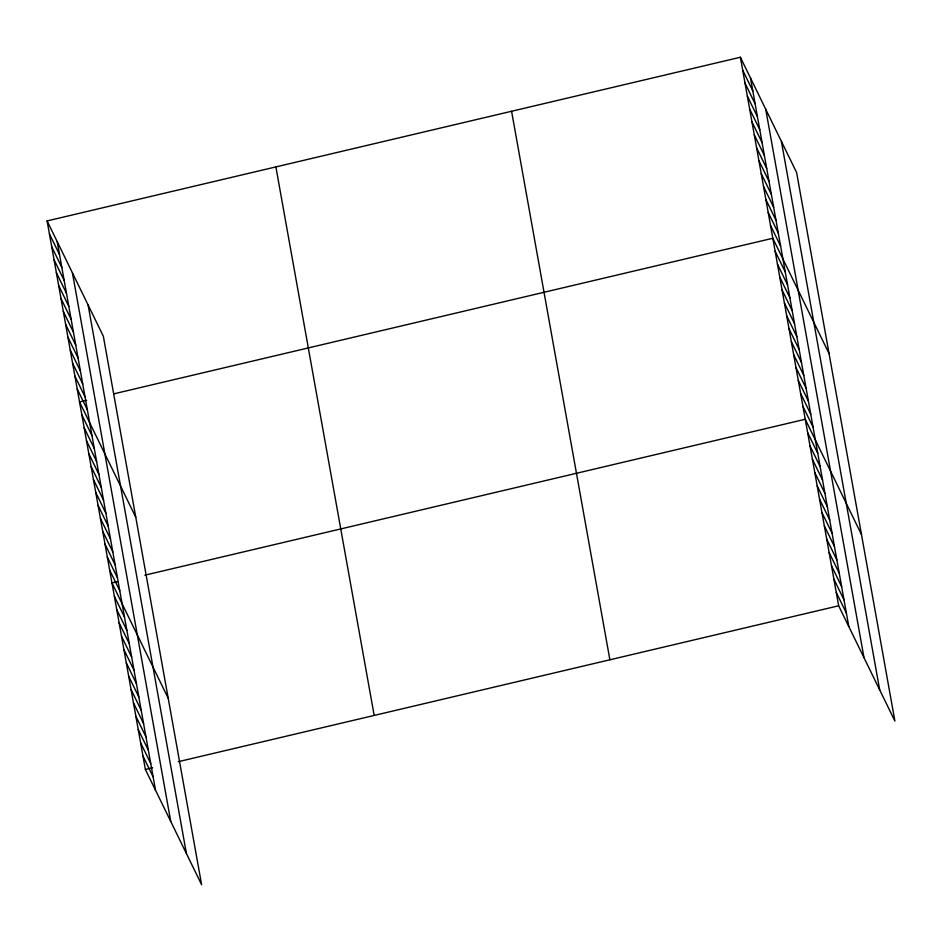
<?xml version="1.0" encoding="UTF-8"?>
<svg xmlns="http://www.w3.org/2000/svg" width="942" height="942" viewBox="0 0 942 942"><rect width="100%" height="100%" fill="white"/><g stroke="black" fill="none" stroke-linecap="round" stroke-linejoin="round"><path stroke-width="1.41" d="M47.1 220.923L103.337 336.223L201.623 884.75L145.386 769.449L47.1 220.923L740.377 57.25L796.614 172.551L894.9 721.077L838.663 605.777L740.377 57.25M86.688 400.256L79.54 401.94L135.766 517.24M113.852 393.838L772.805 238.267L829.042 353.568M117.691 581.603L111.968 582.957L168.206 698.246M144.856 575.185L805.245 419.272L861.483 534.573M145.386 769.449L152.545 767.765M178.274 761.689L838.663 605.777M742.696 70.179L752.823 90.95M745.004 83.108L755.143 103.879M747.324 96.037L757.45 116.808M749.644 108.966L759.77 129.737M751.963 121.907L762.09 142.666M754.271 134.836L764.409 155.595M756.591 147.764L766.717 168.524M758.911 160.693L769.037 181.453M761.23 173.622L771.357 194.382M763.538 186.551L773.676 207.311M765.858 199.48L775.984 220.251M768.177 212.409L778.304 233.18M770.497 225.338L780.624 246.109M775.125 251.196L785.251 271.967M777.444 264.125L787.571 284.896M779.764 277.054L789.891 297.825M782.084 289.983L792.21 310.754M784.392 302.912L794.53 323.683M786.711 315.841L796.838 336.612M789.031 328.77L799.157 349.541M791.351 341.699L801.477 362.47M793.659 354.628L803.797 375.399M795.978 367.557L806.105 388.328M798.298 380.486L808.424 401.257M800.618 393.415L810.744 414.186M802.925 406.343L813.064 427.115M807.635 432.602L817.762 453.373M810.026 445.919L820.152 466.69M812.404 459.237L822.543 480.008M814.795 472.566L824.921 493.325M817.185 485.884L827.312 506.655M819.564 499.201L829.702 519.972M821.954 512.53L832.08 533.29M824.344 525.848L834.471 546.619M826.735 539.165L836.861 559.937M829.113 552.495L839.251 573.254M831.503 565.812L841.63 586.583M833.894 579.13L844.02 599.901M836.284 592.459L846.411 613.218M49.42 233.863L59.546 254.623M51.739 246.792L61.866 267.552M54.047 259.721L64.186 280.481M56.367 272.65L66.493 293.409M58.687 285.579L68.813 306.338M61.006 298.508L71.133 319.267M63.314 311.437L73.452 332.208M65.634 324.366L75.76 345.137M67.954 337.295L78.08 358.066M70.273 350.224L80.4 370.995M72.581 363.153L82.719 383.924M74.901 376.082L85.027 396.853M77.22 389.011L87.347 409.782M81.848 414.869L91.986 435.64M84.168 427.798L94.294 448.569M86.487 440.726L96.614 461.498M88.807 453.655L98.934 474.427M91.115 466.584L101.253 487.355M93.435 479.513L103.561 500.284M95.754 492.442L105.881 513.213M98.074 505.371L108.2 526.142M100.394 518.3L110.52 539.071M102.702 531.229L112.84 552M105.021 544.158L115.148 564.929M107.341 557.099L117.467 577.858M109.661 570.028L119.787 590.787M114.359 596.274L124.485 617.045M116.749 609.592L126.876 630.363M119.139 622.921L129.266 643.68M121.518 636.239L131.644 657.01M123.908 649.556L134.035 670.327M126.299 662.874L136.425 683.645M128.677 676.203L138.815 696.974M131.068 689.52L141.194 710.292M133.458 702.838L143.584 723.609M135.848 716.167L145.975 736.927M138.227 729.485L148.365 750.256M140.617 742.802L150.744 763.573M143.007 756.132L153.134 776.891M781.389 141.359L879.687 689.874M765.716 109.213L864.014 657.74M750.503 78.021L848.801 626.548M511.588 111.262L609.886 659.789M275.876 166.911L374.174 715.437M88.124 305.031L186.41 853.546M72.44 272.886L170.738 821.412M57.227 241.694L155.524 790.22"/></g></svg>
